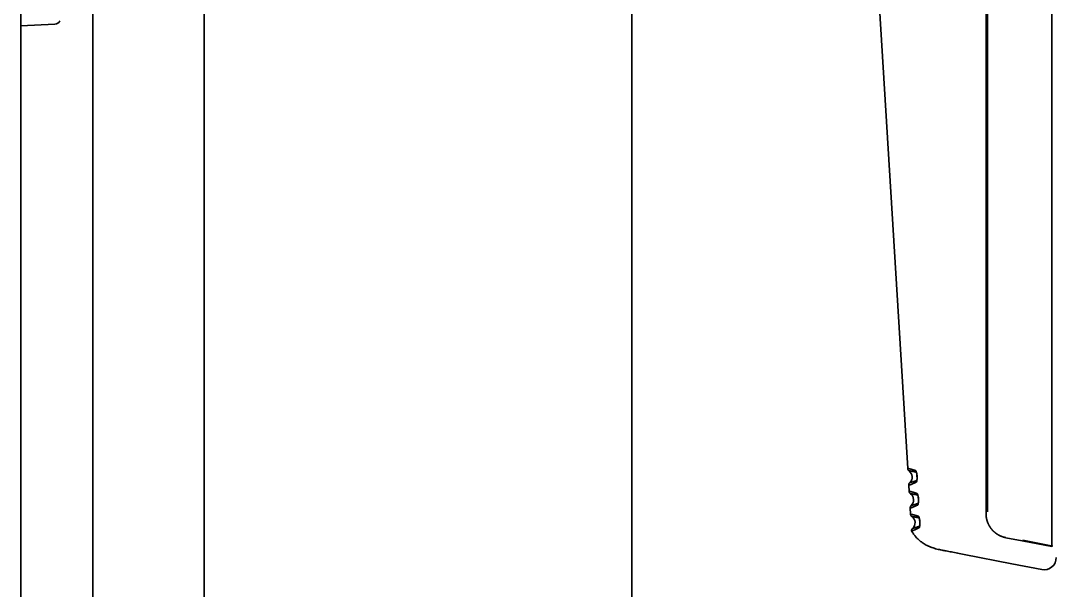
# Model space of a CAD drawing. Header units: inches. Extents: x 786 to 5593, y 691 to 5453.
# Drawn here: x 5423.3 to 5592.8, y 3228.2 to 3321.5 of the extents above; entities that cross this region are included whole.
import ezdxf

# ---------------------------------------------------------------- set-up
doc = ezdxf.new("R2010")
doc.units = ezdxf.units.IN
doc.layers.add('1', color=7, linetype='Continuous', true_color=0xffffff)

msp = doc.modelspace()

# ---------------------------------------------------------------- linework, layer by layer
at = {"layer": '1', "color": 7, "linetype": 'Continuous', "lineweight": 35}
for p, q in [((5453.26, 2811.65), (5453.26, 3926.16)), ((5523.26, 2811.65), (5523.26, 3926.16)), ((5423.26, 2767.25), (5423.26, 3912.86)), ((5435.06, 3881.66), (5435.06, 3221.73)), ((5592.05, 3235.52), (5592.05, 3411.22)), ((5581.49, 3405.51), (5581.49, 3241.09)), ((5581.51, 3405.51), (5581.51, 3241.09)), ((5581.26, 3405.25), (5581.26, 3240.78)), ((5568.44, 3248.17), (5562.84, 3339.83)), ((5428.84, 3320.96), (5423.26, 3320.67)), ((5568.67, 3244.43), (5568.61, 3245.45)), ((5568.9, 3240.68), (5568.84, 3241.71)), ((5584.5, 3236.85), (5587.17, 3236.33)), ((5592.03, 3235.39), (5587.17, 3236.33)), ((5587.28, 3236.42), (5592.17, 3235.45)), ((5577.66, 3234.11), (5585.51, 3232.58)), ((5585.51, 3232.58), (5590.38, 3231.64))]:
    msp.add_line(p, q, dxfattribs=at)
for centre, radius, start, end in [((5428.79, 3321.96), 1, 273, 333.4349), ((5567.93, 3246.77), 1.25, 312.5068, 54.5207), ((5568.16, 3243.03), 1.25, 312.5068, 54.5207), ((5568.39, 3239.29), 1.25, 312.5068, 54.5207), ((5590.76, 3233.6), 2, 259, 0)]:
    msp.add_arc(centre, radius, start, end, dxfattribs=at)
for points, knots in [([(5568.66, 3247.79), (5568.62, 3247.81), (5568.57, 3247.86), (5568.5, 3247.96), (5568.45, 3248.08), (5568.44, 3248.15), (5568.44, 3248.19)], [0, 0, 0, 0, 0.247554, 0.501069, 0.754118, 1, 1, 1, 1]), ([(5568.44, 3248.17), (5568.44, 3248.17), (5568.45, 3248.17), (5568.47, 3248.17), (5568.51, 3248.17), (5568.55, 3248.16), (5568.58, 3248.16), (5568.61, 3248.16), (5568.64, 3248.15), (5568.67, 3248.15), (5568.7, 3248.14), (5568.73, 3248.13), (5568.77, 3248.13), (5568.81, 3248.12), (5568.87, 3248.1), (5568.94, 3248.08), (5569, 3248.07), (5569.05, 3248.05), (5569.11, 3248.04), (5569.16, 3248.02), (5569.22, 3248), (5569.28, 3247.98), (5569.33, 3247.97), (5569.39, 3247.95), (5569.44, 3247.93), (5569.49, 3247.92), (5569.54, 3247.9), (5569.59, 3247.89), (5569.64, 3247.87), (5569.69, 3247.86), (5569.72, 3247.85), (5569.73, 3247.84)], [0, 0, 0, 0, 0.063616, 0.146789, 0.247998, 0.288909, 0.327071, 0.362475, 0.395117, 0.42499, 0.452091, 0.476419, 0.497971, 0.535514, 0.577254, 0.62319, 0.654872, 0.686334, 0.717576, 0.748599, 0.777126, 0.804516, 0.830769, 0.855887, 0.879872, 0.902723, 0.924442, 0.94503, 0.964485, 0.982809, 1, 1, 1, 1]), ([(5568.65, 3247.79), (5568.65, 3247.79), (5568.65, 3247.79), (5568.65, 3247.79), (5568.65, 3247.79), (5568.65, 3247.79), (5568.65, 3247.79), (5568.66, 3247.79), (5568.66, 3247.79), (5568.66, 3247.79), (5568.66, 3247.79), (5568.66, 3247.79), (5568.66, 3247.79), (5568.67, 3247.79), (5568.67, 3247.79), (5568.67, 3247.79), (5568.68, 3247.79), (5568.68, 3247.79), (5568.68, 3247.79), (5568.69, 3247.79), (5568.69, 3247.79), (5568.7, 3247.79), (5568.7, 3247.79), (5568.71, 3247.79), (5568.71, 3247.79), (5568.72, 3247.79), (5568.72, 3247.79), (5568.73, 3247.79), (5568.74, 3247.78), (5568.74, 3247.78), (5568.75, 3247.78), (5568.76, 3247.78), (5568.76, 3247.78), (5568.77, 3247.78), (5568.78, 3247.78), (5568.79, 3247.78), (5568.79, 3247.78), (5568.8, 3247.78), (5568.81, 3247.78), (5568.82, 3247.77), (5568.83, 3247.77), (5568.84, 3247.77), (5568.86, 3247.77), (5568.88, 3247.77), (5568.91, 3247.76), (5568.93, 3247.76), (5568.95, 3247.76), (5568.98, 3247.75), (5569.01, 3247.75), (5569.04, 3247.74), (5569.06, 3247.74), (5569.09, 3247.74), (5569.12, 3247.73), (5569.16, 3247.72), (5569.19, 3247.72), (5569.22, 3247.71), (5569.26, 3247.71), (5569.29, 3247.7), (5569.33, 3247.69), (5569.37, 3247.68), (5569.4, 3247.68), (5569.44, 3247.67), (5569.48, 3247.66), (5569.52, 3247.65), (5569.56, 3247.64), (5569.6, 3247.63), (5569.65, 3247.62), (5569.69, 3247.61), (5569.73, 3247.6), (5569.78, 3247.59), (5569.81, 3247.58), (5569.82, 3247.58)], [0, 0, 0, 0, 0.009914, 0.01984, 0.029779, 0.039731, 0.049695, 0.059673, 0.069662, 0.079665, 0.08968, 0.099708, 0.109748, 0.119802, 0.129868, 0.139946, 0.150037, 0.160141, 0.170258, 0.180387, 0.190529, 0.200683, 0.21085, 0.22103, 0.231222, 0.241427, 0.251645, 0.261875, 0.272118, 0.282373, 0.292641, 0.302922, 0.313215, 0.323521, 0.333839, 0.34417, 0.354514, 0.36487, 0.375239, 0.38562, 0.396014, 0.406421, 0.427901, 0.44931, 0.470645, 0.491909, 0.5131, 0.534218, 0.555264, 0.576238, 0.597139, 0.617967, 0.638724, 0.659408, 0.680019, 0.700558, 0.721025, 0.74142, 0.761743, 0.781993, 0.802171, 0.822277, 0.842311, 0.862274, 0.882164, 0.901982, 0.921729, 0.941404, 0.961008, 0.980539, 1, 1, 1, 1]), ([(5569.73, 3247.84), (5569.73, 3247.84), (5569.74, 3247.84), (5569.74, 3247.84), (5569.74, 3247.84), (5569.75, 3247.84), (5569.75, 3247.83), (5569.75, 3247.83), (5569.75, 3247.83), (5569.76, 3247.82), (5569.76, 3247.82), (5569.76, 3247.82), (5569.77, 3247.81), (5569.77, 3247.81), (5569.77, 3247.81), (5569.78, 3247.8), (5569.78, 3247.8), (5569.78, 3247.79), (5569.78, 3247.79), (5569.79, 3247.78), (5569.8, 3247.76), (5569.81, 3247.74), (5569.82, 3247.71), (5569.83, 3247.69), (5569.84, 3247.66), (5569.85, 3247.62), (5569.86, 3247.58), (5569.88, 3247.52), (5569.9, 3247.41), (5569.92, 3247.28), (5569.94, 3247.17), (5569.94, 3247.1), (5569.95, 3247.04), (5569.95, 3246.98), (5569.96, 3246.94), (5569.96, 3246.88), (5569.96, 3246.8), (5569.97, 3246.68), (5569.97, 3246.57), (5569.97, 3246.46), (5569.96, 3246.38), (5569.96, 3246.31), (5569.95, 3246.25), (5569.94, 3246.2), (5569.93, 3246.15), (5569.93, 3246.11), (5569.92, 3246.07), (5569.91, 3246.05), (5569.9, 3246.02), (5569.89, 3246.01), (5569.89, 3246), (5569.88, 3245.99), (5569.88, 3245.98), (5569.87, 3245.97), (5569.87, 3245.96), (5569.86, 3245.96), (5569.85, 3245.95), (5569.85, 3245.95), (5569.85, 3245.95)], [0, 0, 0, 0, 0.005436, 0.010843, 0.016224, 0.021579, 0.026909, 0.032217, 0.037502, 0.042767, 0.048013, 0.053239, 0.058449, 0.063642, 0.06882, 0.073984, 0.079134, 0.084272, 0.089399, 0.094515, 0.112726, 0.130866, 0.148959, 0.167029, 0.178431, 0.204469, 0.227274, 0.242355, 0.301657, 0.370744, 0.401155, 0.42821, 0.451917, 0.472287, 0.489333, 0.503063, 0.533121, 0.576902, 0.634503, 0.669215, 0.701872, 0.732439, 0.760898, 0.785344, 0.809729, 0.834074, 0.858412, 0.882789, 0.895773, 0.908459, 0.920854, 0.932966, 0.944802, 0.956368, 0.967667, 0.978705, 0.989482, 1, 1, 1, 1]), ([(5569.85, 3245.95), (5569.84, 3245.94), (5569.82, 3245.94), (5569.8, 3245.92), (5569.77, 3245.91), (5569.75, 3245.9), (5569.72, 3245.89), (5569.69, 3245.87), (5569.66, 3245.86), (5569.63, 3245.85), (5569.6, 3245.83), (5569.57, 3245.82), (5569.54, 3245.8), (5569.51, 3245.79), (5569.48, 3245.77), (5569.44, 3245.76), (5569.41, 3245.74), (5569.38, 3245.73), (5569.34, 3245.71), (5569.31, 3245.7), (5569.26, 3245.68), (5569.22, 3245.66), (5569.18, 3245.64), (5569.14, 3245.62), (5569.1, 3245.61), (5569.06, 3245.59), (5569.02, 3245.57), (5568.99, 3245.56), (5568.96, 3245.55), (5568.92, 3245.53), (5568.88, 3245.52), (5568.83, 3245.5), (5568.78, 3245.49), (5568.73, 3245.48), (5568.69, 3245.47), (5568.66, 3245.46), (5568.64, 3245.46), (5568.63, 3245.45), (5568.62, 3245.45), (5568.61, 3245.45), (5568.61, 3245.45), (5568.61, 3245.45), (5568.61, 3245.45), (5568.61, 3245.45)], [0, 0, 0, 0, 0.009664, 0.019825, 0.030484, 0.041639, 0.053291, 0.06544, 0.078086, 0.09123, 0.104871, 0.119008, 0.133643, 0.148775, 0.164403, 0.180528, 0.197148, 0.214265, 0.231877, 0.249984, 0.27514, 0.300204, 0.325175, 0.350052, 0.374834, 0.399349, 0.424084, 0.449039, 0.474212, 0.499602, 0.535236, 0.578001, 0.627884, 0.684879, 0.748984, 0.794417, 0.836578, 0.875469, 0.911095, 0.943458, 0.972557, 0.998392, 1, 1, 1, 1]), ([(5569.91, 3246.22), (5569.9, 3246.22), (5569.88, 3246.21), (5569.86, 3246.2), (5569.84, 3246.19), (5569.81, 3246.18), (5569.79, 3246.17), (5569.77, 3246.17), (5569.74, 3246.16), (5569.72, 3246.15), (5569.7, 3246.14), (5569.68, 3246.13), (5569.66, 3246.12), (5569.63, 3246.11), (5569.61, 3246.11), (5569.59, 3246.1), (5569.57, 3246.09), (5569.55, 3246.08), (5569.53, 3246.08), (5569.51, 3246.07), (5569.49, 3246.06), (5569.47, 3246.05), (5569.45, 3246.05), (5569.43, 3246.04), (5569.41, 3246.03), (5569.39, 3246.03), (5569.37, 3246.02), (5569.36, 3246.02), (5569.34, 3246.01), (5569.32, 3246), (5569.3, 3246), (5569.28, 3245.99), (5569.27, 3245.99), (5569.25, 3245.98), (5569.23, 3245.98), (5569.22, 3245.97), (5569.2, 3245.97), (5569.19, 3245.96), (5569.17, 3245.96), (5569.15, 3245.95), (5569.14, 3245.95), (5569.12, 3245.94), (5569.11, 3245.94), (5569.1, 3245.94), (5569.08, 3245.93), (5569.07, 3245.93), (5569.06, 3245.92), (5569.04, 3245.92), (5569.03, 3245.92), (5569.02, 3245.91), (5569.01, 3245.91), (5568.99, 3245.91), (5568.98, 3245.9), (5568.96, 3245.9), (5568.94, 3245.89), (5568.93, 3245.89), (5568.91, 3245.88), (5568.89, 3245.88), (5568.88, 3245.88), (5568.86, 3245.87), (5568.85, 3245.87), (5568.84, 3245.87), (5568.83, 3245.86), (5568.82, 3245.86), (5568.81, 3245.86), (5568.8, 3245.86), (5568.79, 3245.86), (5568.79, 3245.85), (5568.78, 3245.85), (5568.78, 3245.85), (5568.77, 3245.85), (5568.77, 3245.85), (5568.77, 3245.85), (5568.77, 3245.85), (5568.77, 3245.85)], [0, 0, 0, 0, 0.010633, 0.021283, 0.03195, 0.042635, 0.053337, 0.064056, 0.074792, 0.085546, 0.096317, 0.107105, 0.117911, 0.128734, 0.139574, 0.150432, 0.161307, 0.1722, 0.18311, 0.194037, 0.204982, 0.215944, 0.226924, 0.237921, 0.248936, 0.259968, 0.271017, 0.282084, 0.293169, 0.304271, 0.31539, 0.326527, 0.337681, 0.348853, 0.360042, 0.371249, 0.382473, 0.393715, 0.404975, 0.416252, 0.427546, 0.438858, 0.450187, 0.461534, 0.472899, 0.484281, 0.49568, 0.507097, 0.518532, 0.529984, 0.541453, 0.55294, 0.564445, 0.585465, 0.606457, 0.627421, 0.648358, 0.669267, 0.690148, 0.711001, 0.731826, 0.752623, 0.773392, 0.794134, 0.814847, 0.835532, 0.856189, 0.876818, 0.897419, 0.917992, 0.938536, 0.959052, 0.97954, 1, 1, 1, 1]), ([(5569.82, 3247.58), (5569.82, 3247.58), (5569.83, 3247.57), (5569.83, 3247.57), (5569.83, 3247.57), (5569.83, 3247.57), (5569.83, 3247.57), (5569.84, 3247.57), (5569.84, 3247.56), (5569.84, 3247.56), (5569.84, 3247.56), (5569.85, 3247.56), (5569.85, 3247.55), (5569.85, 3247.55), (5569.85, 3247.54), (5569.86, 3247.54), (5569.86, 3247.54), (5569.86, 3247.53), (5569.86, 3247.53), (5569.87, 3247.52), (5569.87, 3247.52), (5569.87, 3247.51), (5569.87, 3247.51), (5569.88, 3247.5), (5569.88, 3247.49), (5569.88, 3247.49), (5569.89, 3247.48), (5569.89, 3247.47), (5569.89, 3247.47), (5569.89, 3247.46), (5569.9, 3247.45), (5569.9, 3247.45), (5569.9, 3247.44), (5569.9, 3247.43), (5569.91, 3247.42), (5569.91, 3247.41), (5569.91, 3247.41), (5569.91, 3247.4), (5569.92, 3247.39), (5569.92, 3247.38), (5569.92, 3247.37), (5569.93, 3247.33), (5569.94, 3247.26), (5569.96, 3247.15), (5569.98, 3247.03), (5569.99, 3246.9), (5569.99, 3246.78), (5569.99, 3246.66), (5569.99, 3246.54), (5569.98, 3246.47), (5569.98, 3246.43), (5569.97, 3246.41), (5569.97, 3246.39), (5569.97, 3246.37), (5569.96, 3246.36), (5569.96, 3246.34), (5569.96, 3246.33), (5569.95, 3246.32), (5569.95, 3246.3), (5569.95, 3246.29), (5569.94, 3246.28), (5569.94, 3246.27), (5569.94, 3246.26), (5569.93, 3246.25), (5569.93, 3246.25), (5569.92, 3246.24), (5569.92, 3246.23), (5569.91, 3246.23), (5569.91, 3246.22), (5569.91, 3246.22), (5569.91, 3246.22)], [0, 0, 0, 0, 0.006014, 0.012012, 0.017995, 0.023965, 0.029923, 0.035871, 0.041809, 0.04774, 0.053663, 0.059582, 0.065497, 0.07141, 0.077322, 0.083234, 0.089148, 0.095065, 0.100986, 0.106913, 0.112847, 0.11879, 0.124742, 0.130704, 0.136679, 0.142667, 0.148669, 0.154687, 0.160722, 0.166774, 0.172846, 0.178937, 0.18505, 0.191185, 0.197343, 0.203525, 0.209732, 0.215965, 0.222225, 0.228513, 0.234831, 0.241177, 0.306172, 0.369923, 0.434708, 0.503216, 0.570835, 0.634921, 0.698038, 0.762347, 0.774764, 0.787076, 0.799289, 0.81141, 0.823447, 0.835409, 0.847303, 0.859138, 0.870923, 0.882667, 0.894379, 0.906069, 0.917747, 0.929423, 0.941106, 0.952808, 0.964538, 0.976307, 0.988124, 1, 1, 1, 1]), ([(5568.61, 3245.43), (5568.61, 3245.47), (5568.61, 3245.55), (5568.64, 3245.66), (5568.69, 3245.77), (5568.75, 3245.83), (5568.77, 3245.85)], [0, 0, 0, 0, 0.24588, 0.498929, 0.752444, 1, 1, 1, 1]), ([(5568.89, 3244.05), (5568.85, 3244.07), (5568.79, 3244.12), (5568.73, 3244.22), (5568.68, 3244.33), (5568.67, 3244.41), (5568.67, 3244.45)], [0, 0, 0, 0, 0.247554, 0.501069, 0.754118, 1, 1, 1, 1]), ([(5568.67, 3244.43), (5568.67, 3244.43), (5568.67, 3244.43), (5568.68, 3244.43), (5568.7, 3244.43), (5568.74, 3244.43), (5568.78, 3244.42), (5568.81, 3244.42), (5568.84, 3244.41), (5568.87, 3244.41), (5568.91, 3244.4), (5568.94, 3244.4), (5568.97, 3244.39), (5569, 3244.38), (5569.05, 3244.37), (5569.11, 3244.36), (5569.17, 3244.34), (5569.23, 3244.32), (5569.28, 3244.31), (5569.34, 3244.29), (5569.4, 3244.28), (5569.45, 3244.26), (5569.51, 3244.24), (5569.56, 3244.22), (5569.62, 3244.21), (5569.67, 3244.19), (5569.72, 3244.17), (5569.77, 3244.16), (5569.82, 3244.14), (5569.87, 3244.13), (5569.92, 3244.11), (5569.95, 3244.1), (5569.96, 3244.1)], [0, 0, 0, 0, 0.001602, 0.066958, 0.150086, 0.251008, 0.291907, 0.330029, 0.365374, 0.397941, 0.42773, 0.454736, 0.478959, 0.500395, 0.537842, 0.57943, 0.625165, 0.656698, 0.68802, 0.719127, 0.750018, 0.778456, 0.805755, 0.831912, 0.856927, 0.880798, 0.903526, 0.925109, 0.945548, 0.964843, 0.982993, 1, 1, 1, 1]), ([(5568.88, 3244.05), (5568.88, 3244.05), (5568.88, 3244.05), (5568.88, 3244.05), (5568.88, 3244.05), (5568.88, 3244.05), (5568.88, 3244.05), (5568.88, 3244.05), (5568.89, 3244.05), (5568.89, 3244.05), (5568.89, 3244.05), (5568.89, 3244.05), (5568.89, 3244.05), (5568.9, 3244.05), (5568.9, 3244.05), (5568.9, 3244.05), (5568.91, 3244.05), (5568.91, 3244.05), (5568.91, 3244.05), (5568.92, 3244.05), (5568.92, 3244.05), (5568.93, 3244.05), (5568.93, 3244.05), (5568.94, 3244.05), (5568.94, 3244.04), (5568.95, 3244.04), (5568.95, 3244.04), (5568.96, 3244.04), (5568.96, 3244.04), (5568.97, 3244.04), (5568.98, 3244.04), (5568.98, 3244.04), (5568.99, 3244.04), (5569, 3244.04), (5569.01, 3244.04), (5569.02, 3244.04), (5569.02, 3244.03), (5569.03, 3244.03), (5569.04, 3244.03), (5569.05, 3244.03), (5569.06, 3244.03), (5569.07, 3244.03), (5569.09, 3244.03), (5569.11, 3244.02), (5569.13, 3244.02), (5569.16, 3244.02), (5569.18, 3244.01), (5569.21, 3244.01), (5569.24, 3244.01), (5569.26, 3244), (5569.29, 3244), (5569.32, 3243.99), (5569.35, 3243.99), (5569.39, 3243.98), (5569.42, 3243.98), (5569.45, 3243.97), (5569.49, 3243.96), (5569.52, 3243.96), (5569.56, 3243.95), (5569.59, 3243.94), (5569.63, 3243.93), (5569.67, 3243.93), (5569.71, 3243.92), (5569.75, 3243.91), (5569.79, 3243.9), (5569.83, 3243.89), (5569.88, 3243.88), (5569.92, 3243.87), (5569.96, 3243.86), (5570.01, 3243.85), (5570.04, 3243.84), (5570.05, 3243.83)], [0, 0, 0, 0, 0.009915, 0.019843, 0.029783, 0.039737, 0.049702, 0.059681, 0.069672, 0.079675, 0.089691, 0.09972, 0.109762, 0.119816, 0.129882, 0.139961, 0.150053, 0.160158, 0.170275, 0.180404, 0.190546, 0.200701, 0.210868, 0.221048, 0.231241, 0.241446, 0.251663, 0.261894, 0.272136, 0.282391, 0.292659, 0.30294, 0.313232, 0.323538, 0.333856, 0.344186, 0.354529, 0.364885, 0.375253, 0.385633, 0.396026, 0.406432, 0.427893, 0.449284, 0.470603, 0.491852, 0.513029, 0.534135, 0.55517, 0.576133, 0.597026, 0.617848, 0.638598, 0.659278, 0.679887, 0.700424, 0.720891, 0.741286, 0.761611, 0.781865, 0.802048, 0.822161, 0.842203, 0.862174, 0.882074, 0.901904, 0.921664, 0.941353, 0.960972, 0.980521, 1, 1, 1, 1]), ([(5569.96, 3244.1), (5569.96, 3244.1), (5569.96, 3244.1), (5569.97, 3244.1), (5569.97, 3244.09), (5569.97, 3244.09), (5569.98, 3244.09), (5569.98, 3244.09), (5569.98, 3244.08), (5569.99, 3244.08), (5569.99, 3244.08), (5569.99, 3244.08), (5570, 3244.07), (5570, 3244.07), (5570, 3244.06), (5570, 3244.06), (5570.01, 3244.05), (5570.01, 3244.05), (5570.01, 3244.04), (5570.02, 3244.04), (5570.03, 3244.02), (5570.04, 3244), (5570.05, 3243.97), (5570.06, 3243.95), (5570.07, 3243.92), (5570.08, 3243.88), (5570.09, 3243.84), (5570.11, 3243.78), (5570.13, 3243.67), (5570.15, 3243.54), (5570.16, 3243.43), (5570.17, 3243.36), (5570.18, 3243.3), (5570.18, 3243.24), (5570.19, 3243.19), (5570.19, 3243.14), (5570.19, 3243.06), (5570.2, 3242.94), (5570.2, 3242.82), (5570.19, 3242.72), (5570.19, 3242.64), (5570.18, 3242.57), (5570.18, 3242.51), (5570.17, 3242.46), (5570.16, 3242.41), (5570.15, 3242.37), (5570.15, 3242.33), (5570.14, 3242.3), (5570.13, 3242.28), (5570.12, 3242.27), (5570.12, 3242.25), (5570.11, 3242.24), (5570.11, 3242.23), (5570.1, 3242.23), (5570.09, 3242.22), (5570.09, 3242.21), (5570.08, 3242.21), (5570.08, 3242.21), (5570.08, 3242.2)], [0, 0, 0, 0, 0.005436, 0.010843, 0.016224, 0.021579, 0.026909, 0.032217, 0.037502, 0.042767, 0.048013, 0.053239, 0.058449, 0.063642, 0.06882, 0.073984, 0.079134, 0.084272, 0.089399, 0.094515, 0.112726, 0.130866, 0.148959, 0.167029, 0.178431, 0.204469, 0.227274, 0.242355, 0.301657, 0.370744, 0.401155, 0.42821, 0.451917, 0.472287, 0.489333, 0.503063, 0.533121, 0.576902, 0.634503, 0.669215, 0.701872, 0.732439, 0.760898, 0.785344, 0.809729, 0.834074, 0.858412, 0.882789, 0.895773, 0.908459, 0.920854, 0.932966, 0.944802, 0.956368, 0.967667, 0.978705, 0.989482, 1, 1, 1, 1]), ([(5570.05, 3243.83), (5570.05, 3243.83), (5570.05, 3243.83), (5570.06, 3243.83), (5570.06, 3243.83), (5570.06, 3243.83), (5570.06, 3243.83), (5570.07, 3243.82), (5570.07, 3243.82), (5570.07, 3243.82), (5570.07, 3243.82), (5570.08, 3243.81), (5570.08, 3243.81), (5570.08, 3243.81), (5570.08, 3243.8), (5570.09, 3243.8), (5570.09, 3243.79), (5570.09, 3243.79), (5570.09, 3243.78), (5570.1, 3243.78), (5570.1, 3243.77), (5570.1, 3243.77), (5570.1, 3243.76), (5570.11, 3243.76), (5570.11, 3243.75), (5570.11, 3243.74), (5570.11, 3243.74), (5570.12, 3243.73), (5570.12, 3243.72), (5570.12, 3243.72), (5570.12, 3243.71), (5570.13, 3243.7), (5570.13, 3243.69), (5570.13, 3243.69), (5570.13, 3243.68), (5570.14, 3243.67), (5570.14, 3243.66), (5570.14, 3243.65), (5570.14, 3243.65), (5570.15, 3243.64), (5570.15, 3243.63), (5570.16, 3243.59), (5570.17, 3243.52), (5570.19, 3243.41), (5570.21, 3243.28), (5570.22, 3243.16), (5570.22, 3243.03), (5570.22, 3242.91), (5570.22, 3242.8), (5570.21, 3242.73), (5570.2, 3242.68), (5570.2, 3242.66), (5570.2, 3242.65), (5570.2, 3242.63), (5570.19, 3242.62), (5570.19, 3242.6), (5570.19, 3242.59), (5570.18, 3242.57), (5570.18, 3242.56), (5570.18, 3242.55), (5570.17, 3242.54), (5570.17, 3242.53), (5570.16, 3242.52), (5570.16, 3242.51), (5570.16, 3242.5), (5570.15, 3242.5), (5570.15, 3242.49), (5570.14, 3242.49), (5570.14, 3242.48), (5570.14, 3242.48), (5570.13, 3242.48)], [0, 0, 0, 0, 0.006014, 0.012012, 0.017995, 0.023965, 0.029923, 0.035871, 0.041809, 0.04774, 0.053663, 0.059582, 0.065497, 0.07141, 0.077322, 0.083234, 0.089148, 0.095065, 0.100986, 0.106913, 0.112847, 0.11879, 0.124742, 0.130704, 0.136679, 0.142667, 0.148669, 0.154687, 0.160722, 0.166774, 0.172846, 0.178937, 0.18505, 0.191185, 0.197343, 0.203525, 0.209732, 0.215965, 0.222225, 0.228513, 0.234831, 0.241177, 0.306172, 0.369923, 0.434708, 0.503216, 0.570835, 0.634921, 0.698038, 0.762347, 0.774764, 0.787076, 0.799289, 0.81141, 0.823447, 0.835409, 0.847303, 0.859138, 0.870923, 0.882667, 0.894379, 0.906069, 0.917747, 0.929423, 0.941106, 0.952808, 0.964538, 0.976307, 0.988124, 1, 1, 1, 1]), ([(5570.08, 3242.2), (5570.07, 3242.2), (5570.05, 3242.19), (5570.03, 3242.18), (5570, 3242.17), (5569.98, 3242.16), (5569.95, 3242.14), (5569.92, 3242.13), (5569.89, 3242.12), (5569.86, 3242.1), (5569.83, 3242.09), (5569.8, 3242.07), (5569.77, 3242.06), (5569.74, 3242.04), (5569.7, 3242.03), (5569.67, 3242.02), (5569.64, 3242), (5569.6, 3241.98), (5569.57, 3241.97), (5569.53, 3241.95), (5569.49, 3241.93), (5569.45, 3241.91), (5569.4, 3241.9), (5569.36, 3241.88), (5569.32, 3241.86), (5569.29, 3241.85), (5569.25, 3241.83), (5569.22, 3241.82), (5569.18, 3241.8), (5569.15, 3241.79), (5569.1, 3241.78), (5569.06, 3241.76), (5569.01, 3241.75), (5568.96, 3241.73), (5568.92, 3241.72), (5568.89, 3241.72), (5568.87, 3241.71), (5568.86, 3241.71), (5568.85, 3241.71), (5568.84, 3241.71), (5568.84, 3241.71), (5568.84, 3241.71), (5568.84, 3241.71)], [0, 0, 0, 0, 0.009776, 0.020045, 0.030807, 0.042062, 0.05381, 0.06605, 0.078784, 0.092011, 0.10573, 0.119942, 0.134648, 0.149847, 0.165539, 0.181725, 0.198405, 0.215579, 0.233249, 0.251413, 0.276691, 0.301871, 0.326953, 0.351937, 0.376823, 0.401401, 0.426212, 0.451256, 0.476534, 0.502044, 0.537862, 0.580782, 0.630794, 0.687881, 0.752015, 0.797607, 0.839875, 0.878828, 0.914472, 0.946815, 0.975861, 1, 1, 1, 1]), ([(5568.84, 3241.69), (5568.84, 3241.73), (5568.84, 3241.8), (5568.87, 3241.92), (5568.92, 3242.03), (5568.97, 3242.08), (5569, 3242.11)], [0, 0, 0, 0, 0.24588, 0.498929, 0.752444, 1, 1, 1, 1]), ([(5570.13, 3242.48), (5570.13, 3242.48), (5570.11, 3242.47), (5570.09, 3242.46), (5570.06, 3242.45), (5570.04, 3242.44), (5570.02, 3242.43), (5570, 3242.42), (5569.97, 3242.41), (5569.95, 3242.4), (5569.93, 3242.4), (5569.91, 3242.39), (5569.89, 3242.38), (5569.86, 3242.37), (5569.84, 3242.36), (5569.82, 3242.36), (5569.8, 3242.35), (5569.78, 3242.34), (5569.76, 3242.33), (5569.74, 3242.33), (5569.72, 3242.32), (5569.7, 3242.31), (5569.68, 3242.3), (5569.66, 3242.3), (5569.64, 3242.29), (5569.62, 3242.29), (5569.6, 3242.28), (5569.58, 3242.27), (5569.57, 3242.27), (5569.55, 3242.26), (5569.53, 3242.26), (5569.51, 3242.25), (5569.5, 3242.24), (5569.48, 3242.24), (5569.46, 3242.23), (5569.45, 3242.23), (5569.43, 3242.22), (5569.41, 3242.22), (5569.4, 3242.21), (5569.38, 3242.21), (5569.37, 3242.2), (5569.35, 3242.2), (5569.34, 3242.2), (5569.33, 3242.19), (5569.31, 3242.19), (5569.3, 3242.18), (5569.29, 3242.18), (5569.27, 3242.18), (5569.26, 3242.17), (5569.25, 3242.17), (5569.23, 3242.17), (5569.22, 3242.16), (5569.21, 3242.16), (5569.19, 3242.16), (5569.17, 3242.15), (5569.15, 3242.15), (5569.14, 3242.14), (5569.12, 3242.14), (5569.11, 3242.13), (5569.09, 3242.13), (5569.08, 3242.13), (5569.07, 3242.12), (5569.06, 3242.12), (5569.05, 3242.12), (5569.04, 3242.12), (5569.03, 3242.11), (5569.02, 3242.11), (5569.02, 3242.11), (5569.01, 3242.11), (5569.01, 3242.11), (5569, 3242.11), (5569, 3242.11), (5569, 3242.11), (5569, 3242.11), (5569, 3242.11)], [0, 0, 0, 0, 0.010623, 0.021263, 0.031921, 0.042596, 0.05329, 0.064001, 0.074729, 0.085476, 0.09624, 0.107021, 0.117821, 0.128638, 0.139473, 0.150326, 0.161197, 0.172085, 0.182992, 0.193916, 0.204858, 0.215817, 0.226795, 0.23779, 0.248804, 0.259835, 0.270884, 0.281951, 0.293035, 0.304138, 0.315259, 0.326397, 0.337553, 0.348727, 0.35992, 0.37113, 0.382357, 0.393603, 0.404867, 0.416149, 0.427448, 0.438766, 0.450101, 0.461454, 0.472826, 0.484215, 0.495622, 0.507047, 0.51849, 0.529951, 0.54143, 0.552926, 0.564441, 0.585467, 0.606465, 0.627434, 0.648375, 0.669288, 0.690172, 0.711027, 0.731855, 0.752653, 0.773423, 0.794165, 0.814877, 0.835562, 0.856217, 0.876844, 0.897442, 0.918011, 0.938552, 0.959063, 0.979546, 1, 1, 1, 1]), ([(5570.08, 3242.23), (5570.08, 3242.27), (5570.08, 3242.36), (5570.11, 3242.44), (5570.13, 3242.48)], [0, 0, 0, 0, 0.432011, 1, 1, 1, 1]), ([(5569.11, 3240.3), (5569.08, 3240.33), (5569.02, 3240.38), (5568.95, 3240.48), (5568.91, 3240.59), (5568.9, 3240.67), (5568.9, 3240.71)], [0, 0, 0, 0, 0.247554, 0.501069, 0.754118, 1, 1, 1, 1]), ([(5568.9, 3240.68), (5568.9, 3240.68), (5568.9, 3240.68), (5568.91, 3240.68), (5568.93, 3240.68), (5568.97, 3240.68), (5569.01, 3240.68), (5569.04, 3240.67), (5569.07, 3240.67), (5569.1, 3240.66), (5569.13, 3240.66), (5569.17, 3240.65), (5569.19, 3240.65), (5569.23, 3240.64), (5569.27, 3240.63), (5569.33, 3240.61), (5569.4, 3240.6), (5569.46, 3240.58), (5569.51, 3240.57), (5569.57, 3240.55), (5569.62, 3240.53), (5569.68, 3240.51), (5569.74, 3240.5), (5569.79, 3240.48), (5569.85, 3240.46), (5569.9, 3240.45), (5569.95, 3240.43), (5570, 3240.42), (5570.05, 3240.4), (5570.1, 3240.38), (5570.15, 3240.37), (5570.18, 3240.36), (5570.19, 3240.36)], [0, 0, 0, 0, 0.001602, 0.066958, 0.150086, 0.251008, 0.291907, 0.330029, 0.365374, 0.397941, 0.42773, 0.454736, 0.478959, 0.500395, 0.537842, 0.57943, 0.625165, 0.656698, 0.68802, 0.719127, 0.750018, 0.778456, 0.805755, 0.831912, 0.856927, 0.880798, 0.903526, 0.925109, 0.945548, 0.964843, 0.982993, 1, 1, 1, 1]), ([(5569.11, 3240.31), (5569.11, 3240.31), (5569.11, 3240.31), (5569.11, 3240.31), (5569.11, 3240.31), (5569.11, 3240.31), (5569.11, 3240.31), (5569.11, 3240.31), (5569.11, 3240.31), (5569.12, 3240.31), (5569.12, 3240.31), (5569.12, 3240.31), (5569.12, 3240.31), (5569.12, 3240.31), (5569.13, 3240.31), (5569.13, 3240.31), (5569.13, 3240.31), (5569.14, 3240.3), (5569.14, 3240.3), (5569.15, 3240.3), (5569.15, 3240.3), (5569.15, 3240.3), (5569.16, 3240.3), (5569.16, 3240.3), (5569.17, 3240.3), (5569.17, 3240.3), (5569.18, 3240.3), (5569.19, 3240.3), (5569.19, 3240.3), (5569.2, 3240.3), (5569.21, 3240.3), (5569.21, 3240.3), (5569.22, 3240.3), (5569.23, 3240.29), (5569.24, 3240.29), (5569.24, 3240.29), (5569.25, 3240.29), (5569.26, 3240.29), (5569.27, 3240.29), (5569.28, 3240.29), (5569.29, 3240.29), (5569.3, 3240.29), (5569.32, 3240.28), (5569.34, 3240.28), (5569.36, 3240.28), (5569.39, 3240.27), (5569.41, 3240.27), (5569.44, 3240.27), (5569.46, 3240.26), (5569.49, 3240.26), (5569.52, 3240.25), (5569.55, 3240.25), (5569.58, 3240.24), (5569.61, 3240.24), (5569.65, 3240.23), (5569.68, 3240.23), (5569.72, 3240.22), (5569.75, 3240.21), (5569.79, 3240.21), (5569.82, 3240.2), (5569.86, 3240.19), (5569.9, 3240.18), (5569.94, 3240.17), (5569.98, 3240.16), (5570.02, 3240.16), (5570.06, 3240.15), (5570.1, 3240.14), (5570.15, 3240.12), (5570.19, 3240.11), (5570.24, 3240.1), (5570.27, 3240.09), (5570.28, 3240.09)], [0, 0, 0, 0, 0.009915, 0.019843, 0.029783, 0.039737, 0.049702, 0.059681, 0.069672, 0.079675, 0.089691, 0.09972, 0.109762, 0.119816, 0.129882, 0.139961, 0.150053, 0.160158, 0.170275, 0.180404, 0.190546, 0.200701, 0.210868, 0.221048, 0.231241, 0.241446, 0.251663, 0.261894, 0.272136, 0.282391, 0.292659, 0.30294, 0.313232, 0.323538, 0.333856, 0.344186, 0.354529, 0.364885, 0.375253, 0.385633, 0.396026, 0.406432, 0.427893, 0.449284, 0.470603, 0.491852, 0.513029, 0.534135, 0.55517, 0.576133, 0.597026, 0.617848, 0.638598, 0.659278, 0.679887, 0.700424, 0.720891, 0.741286, 0.761611, 0.781865, 0.802048, 0.822161, 0.842203, 0.862174, 0.882074, 0.901904, 0.921664, 0.941353, 0.960972, 0.980521, 1, 1, 1, 1]), ([(5570.19, 3240.36), (5570.19, 3240.36), (5570.19, 3240.35), (5570.2, 3240.35), (5570.2, 3240.35), (5570.2, 3240.35), (5570.21, 3240.35), (5570.21, 3240.34), (5570.21, 3240.34), (5570.22, 3240.34), (5570.22, 3240.34), (5570.22, 3240.33), (5570.22, 3240.33), (5570.23, 3240.32), (5570.23, 3240.32), (5570.23, 3240.32), (5570.24, 3240.31), (5570.24, 3240.31), (5570.24, 3240.3), (5570.25, 3240.29), (5570.26, 3240.28), (5570.27, 3240.25), (5570.28, 3240.23), (5570.29, 3240.2), (5570.3, 3240.17), (5570.31, 3240.14), (5570.32, 3240.1), (5570.34, 3240.03), (5570.36, 3239.93), (5570.38, 3239.8), (5570.39, 3239.69), (5570.4, 3239.62), (5570.41, 3239.55), (5570.41, 3239.5), (5570.42, 3239.45), (5570.42, 3239.4), (5570.42, 3239.32), (5570.43, 3239.2), (5570.43, 3239.08), (5570.42, 3238.97), (5570.42, 3238.9), (5570.41, 3238.83), (5570.41, 3238.77), (5570.4, 3238.71), (5570.39, 3238.67), (5570.38, 3238.63), (5570.37, 3238.59), (5570.37, 3238.56), (5570.36, 3238.54), (5570.35, 3238.52), (5570.35, 3238.51), (5570.34, 3238.5), (5570.34, 3238.49), (5570.33, 3238.48), (5570.32, 3238.48), (5570.32, 3238.47), (5570.31, 3238.46), (5570.31, 3238.46), (5570.31, 3238.46)], [0, 0, 0, 0, 0.005436, 0.010843, 0.016224, 0.021579, 0.026909, 0.032217, 0.037502, 0.042767, 0.048013, 0.053239, 0.058449, 0.063642, 0.06882, 0.073984, 0.079134, 0.084272, 0.089399, 0.094515, 0.112726, 0.130866, 0.148959, 0.167029, 0.178431, 0.204469, 0.227274, 0.242355, 0.301657, 0.370744, 0.401155, 0.42821, 0.451917, 0.472287, 0.489333, 0.503063, 0.533121, 0.576902, 0.634503, 0.669215, 0.701872, 0.732439, 0.760898, 0.785344, 0.809729, 0.834074, 0.858412, 0.882789, 0.895773, 0.908459, 0.920854, 0.932966, 0.944802, 0.956368, 0.967667, 0.978705, 0.989482, 1, 1, 1, 1]), ([(5570.28, 3240.09), (5570.28, 3240.09), (5570.28, 3240.09), (5570.29, 3240.09), (5570.29, 3240.09), (5570.29, 3240.08), (5570.29, 3240.08), (5570.3, 3240.08), (5570.3, 3240.08), (5570.3, 3240.08), (5570.3, 3240.07), (5570.3, 3240.07), (5570.31, 3240.07), (5570.31, 3240.06), (5570.31, 3240.06), (5570.31, 3240.05), (5570.32, 3240.05), (5570.32, 3240.05), (5570.32, 3240.04), (5570.32, 3240.04), (5570.33, 3240.03), (5570.33, 3240.03), (5570.33, 3240.02), (5570.34, 3240.01), (5570.34, 3240.01), (5570.34, 3240), (5570.34, 3239.99), (5570.35, 3239.99), (5570.35, 3239.98), (5570.35, 3239.97), (5570.35, 3239.97), (5570.36, 3239.96), (5570.36, 3239.95), (5570.36, 3239.94), (5570.36, 3239.94), (5570.37, 3239.93), (5570.37, 3239.92), (5570.37, 3239.91), (5570.37, 3239.9), (5570.38, 3239.89), (5570.38, 3239.88), (5570.39, 3239.85), (5570.4, 3239.77), (5570.42, 3239.66), (5570.44, 3239.54), (5570.45, 3239.42), (5570.45, 3239.29), (5570.45, 3239.17), (5570.45, 3239.06), (5570.44, 3238.98), (5570.43, 3238.94), (5570.43, 3238.92), (5570.43, 3238.9), (5570.42, 3238.89), (5570.42, 3238.87), (5570.42, 3238.86), (5570.42, 3238.84), (5570.41, 3238.83), (5570.41, 3238.82), (5570.4, 3238.81), (5570.4, 3238.79), (5570.4, 3238.78), (5570.39, 3238.78), (5570.39, 3238.77), (5570.39, 3238.76), (5570.38, 3238.75), (5570.38, 3238.75), (5570.37, 3238.74), (5570.37, 3238.74), (5570.37, 3238.74), (5570.36, 3238.74)], [0, 0, 0, 0, 0.006014, 0.012012, 0.017995, 0.023965, 0.029923, 0.035871, 0.041809, 0.04774, 0.053663, 0.059582, 0.065497, 0.07141, 0.077322, 0.083234, 0.089148, 0.095065, 0.100986, 0.106913, 0.112847, 0.11879, 0.124742, 0.130704, 0.136679, 0.142667, 0.148669, 0.154687, 0.160722, 0.166774, 0.172846, 0.178937, 0.18505, 0.191185, 0.197343, 0.203525, 0.209732, 0.215965, 0.222225, 0.228513, 0.234831, 0.241177, 0.306172, 0.369923, 0.434708, 0.503216, 0.570835, 0.634921, 0.698038, 0.762347, 0.774764, 0.787076, 0.799289, 0.81141, 0.823447, 0.835409, 0.847303, 0.859138, 0.870923, 0.882667, 0.894379, 0.906069, 0.917747, 0.929423, 0.941106, 0.952808, 0.964538, 0.976307, 0.988124, 1, 1, 1, 1]), ([(5584.5, 3236.85), (5584.49, 3236.86), (5584.46, 3236.86), (5584.43, 3236.87), (5584.4, 3236.87), (5584.37, 3236.88), (5584.34, 3236.89), (5584.3, 3236.9), (5584.27, 3236.91), (5584.24, 3236.91), (5584.21, 3236.92), (5584.18, 3236.93), (5584.15, 3236.94), (5584.12, 3236.95), (5584.09, 3236.96), (5584.05, 3236.97), (5584.02, 3236.98), (5583.99, 3236.99), (5583.96, 3237), (5583.93, 3237.01), (5583.9, 3237.02), (5583.87, 3237.03), (5583.84, 3237.04), (5583.81, 3237.05), (5583.78, 3237.06), (5583.75, 3237.08), (5583.72, 3237.09), (5583.7, 3237.1), (5583.67, 3237.11), (5583.64, 3237.12), (5583.61, 3237.14), (5583.58, 3237.15), (5583.55, 3237.16), (5583.52, 3237.18), (5583.5, 3237.19), (5583.47, 3237.21), (5583.44, 3237.22), (5583.41, 3237.23), (5583.39, 3237.25), (5583.36, 3237.26), (5583.33, 3237.28), (5583.3, 3237.29), (5583.28, 3237.31), (5583.25, 3237.32), (5583.22, 3237.34), (5583.2, 3237.35), (5583.17, 3237.37), (5583.15, 3237.39), (5583.12, 3237.4), (5583.09, 3237.42), (5583.07, 3237.43), (5583.04, 3237.45), (5583.02, 3237.47), (5582.99, 3237.49), (5582.97, 3237.5), (5582.94, 3237.52), (5582.92, 3237.54), (5582.9, 3237.56), (5582.87, 3237.57), (5582.85, 3237.59), (5582.82, 3237.61), (5582.8, 3237.63), (5582.78, 3237.65), (5582.75, 3237.66), (5582.73, 3237.68), (5582.71, 3237.7), (5582.68, 3237.72), (5582.66, 3237.74), (5582.64, 3237.76), (5582.62, 3237.78), (5582.6, 3237.8), (5582.57, 3237.82), (5582.55, 3237.84), (5582.53, 3237.86), (5582.51, 3237.88), (5582.49, 3237.9), (5582.47, 3237.92), (5582.45, 3237.94), (5582.43, 3237.96), (5582.41, 3237.98), (5582.39, 3238), (5582.37, 3238.02), (5582.35, 3238.04), (5582.33, 3238.06), (5582.31, 3238.08), (5582.29, 3238.1), (5582.27, 3238.12), (5582.25, 3238.14), (5582.23, 3238.17), (5582.21, 3238.19), (5582.2, 3238.21), (5582.18, 3238.23), (5582.16, 3238.25), (5582.14, 3238.27), (5582.13, 3238.3), (5582.11, 3238.32), (5582.09, 3238.34), (5582.07, 3238.36), (5582.06, 3238.38), (5582.04, 3238.41), (5582.02, 3238.43), (5582.01, 3238.45), (5581.99, 3238.47), (5581.98, 3238.5), (5581.96, 3238.52), (5581.95, 3238.54), (5581.93, 3238.56), (5581.92, 3238.59), (5581.9, 3238.61), (5581.89, 3238.63), (5581.87, 3238.66), (5581.86, 3238.68), (5581.84, 3238.7), (5581.83, 3238.72), (5581.82, 3238.75), (5581.8, 3238.77), (5581.79, 3238.79), (5581.78, 3238.82), (5581.76, 3238.84), (5581.75, 3238.86), (5581.74, 3238.89), (5581.72, 3238.91), (5581.71, 3238.93), (5581.7, 3238.96), (5581.69, 3238.98), (5581.68, 3239), (5581.66, 3239.03), (5581.65, 3239.05), (5581.64, 3239.08), (5581.63, 3239.1), (5581.62, 3239.12), (5581.61, 3239.15), (5581.6, 3239.17), (5581.59, 3239.19), (5581.58, 3239.22), (5581.57, 3239.24), (5581.56, 3239.26), (5581.55, 3239.29), (5581.54, 3239.31), (5581.53, 3239.34), (5581.52, 3239.36), (5581.51, 3239.38), (5581.5, 3239.41), (5581.49, 3239.43), (5581.49, 3239.46), (5581.48, 3239.48), (5581.47, 3239.5), (5581.46, 3239.53), (5581.45, 3239.55), (5581.45, 3239.57), (5581.44, 3239.6), (5581.43, 3239.62), (5581.42, 3239.65), (5581.42, 3239.67), (5581.41, 3239.69), (5581.4, 3239.72), (5581.4, 3239.74), (5581.39, 3239.76), (5581.38, 3239.79), (5581.38, 3239.81), (5581.37, 3239.84), (5581.37, 3239.86), (5581.36, 3239.88), (5581.36, 3239.91), (5581.35, 3239.93), (5581.35, 3239.95), (5581.34, 3239.98), (5581.34, 3240), (5581.33, 3240.02), (5581.33, 3240.05), (5581.32, 3240.07), (5581.32, 3240.1), (5581.31, 3240.12), (5581.31, 3240.14), (5581.31, 3240.17), (5581.3, 3240.19), (5581.3, 3240.21), (5581.3, 3240.24), (5581.29, 3240.26), (5581.29, 3240.28), (5581.29, 3240.3), (5581.29, 3240.33), (5581.28, 3240.35), (5581.28, 3240.37), (5581.28, 3240.4), (5581.28, 3240.42), (5581.27, 3240.44), (5581.27, 3240.47), (5581.27, 3240.49), (5581.27, 3240.51), (5581.27, 3240.53), (5581.27, 3240.56), (5581.26, 3240.58), (5581.26, 3240.6), (5581.26, 3240.62), (5581.26, 3240.65), (5581.26, 3240.67), (5581.26, 3240.69), (5581.26, 3240.71), (5581.26, 3240.74), (5581.26, 3240.76), (5581.26, 3240.77), (5581.26, 3240.78)], [0, 0, 0, 0, 0.005975, 0.01194, 0.017896, 0.023841, 0.029777, 0.035703, 0.041619, 0.047525, 0.053422, 0.059309, 0.065186, 0.071053, 0.07691, 0.082758, 0.088595, 0.094423, 0.100242, 0.10605, 0.111848, 0.117637, 0.123416, 0.129185, 0.134945, 0.140694, 0.146434, 0.152164, 0.157884, 0.163594, 0.169295, 0.174985, 0.180666, 0.186337, 0.191999, 0.19765, 0.203292, 0.208924, 0.214546, 0.220158, 0.225761, 0.231353, 0.236936, 0.242509, 0.248073, 0.253626, 0.25917, 0.264704, 0.270228, 0.275742, 0.281247, 0.286741, 0.292226, 0.297701, 0.303166, 0.308622, 0.314068, 0.319504, 0.32493, 0.330346, 0.335752, 0.341149, 0.346536, 0.351913, 0.35728, 0.362638, 0.367986, 0.373323, 0.378651, 0.38397, 0.389278, 0.394577, 0.399866, 0.405145, 0.410414, 0.415674, 0.420923, 0.426163, 0.431393, 0.436614, 0.441824, 0.447025, 0.452216, 0.457397, 0.462568, 0.46773, 0.472881, 0.478023, 0.483155, 0.488278, 0.49339, 0.498493, 0.503586, 0.508669, 0.513742, 0.518806, 0.52386, 0.528904, 0.533938, 0.538962, 0.543977, 0.548981, 0.553976, 0.558961, 0.563937, 0.568902, 0.573858, 0.578804, 0.58374, 0.588667, 0.593583, 0.59849, 0.603387, 0.608274, 0.613152, 0.618019, 0.622877, 0.627725, 0.632563, 0.637392, 0.64221, 0.647019, 0.651818, 0.656607, 0.661387, 0.666156, 0.670916, 0.675666, 0.680407, 0.685137, 0.689858, 0.694569, 0.69927, 0.703961, 0.708643, 0.713314, 0.717976, 0.722628, 0.727271, 0.731903, 0.736526, 0.741139, 0.745742, 0.750335, 0.754919, 0.759493, 0.764057, 0.768611, 0.773155, 0.77769, 0.782215, 0.78673, 0.791235, 0.795731, 0.800216, 0.804692, 0.809158, 0.813614, 0.818061, 0.822498, 0.826925, 0.831342, 0.835749, 0.840147, 0.844534, 0.848912, 0.85328, 0.857639, 0.861987, 0.866326, 0.870655, 0.874974, 0.879284, 0.883584, 0.887873, 0.892154, 0.896424, 0.900684, 0.904935, 0.909176, 0.913407, 0.917628, 0.92184, 0.926042, 0.930234, 0.934416, 0.938588, 0.942751, 0.946904, 0.951047, 0.95518, 0.959303, 0.963417, 0.967521, 0.971615, 0.9757, 0.979774, 0.983839, 0.987894, 0.991939, 0.995974, 1, 1, 1, 1]), ([(5570.31, 3238.46), (5570.3, 3238.46), (5570.28, 3238.45), (5570.26, 3238.44), (5570.23, 3238.43), (5570.21, 3238.41), (5570.18, 3238.4), (5570.15, 3238.39), (5570.12, 3238.37), (5570.09, 3238.36), (5570.06, 3238.35), (5570.03, 3238.33), (5570, 3238.32), (5569.97, 3238.3), (5569.93, 3238.29), (5569.9, 3238.27), (5569.87, 3238.26), (5569.83, 3238.24), (5569.8, 3238.23), (5569.76, 3238.21), (5569.72, 3238.19), (5569.68, 3238.17), (5569.63, 3238.15), (5569.59, 3238.14), (5569.55, 3238.12), (5569.52, 3238.1), (5569.48, 3238.09), (5569.44, 3238.07), (5569.41, 3238.06), (5569.37, 3238.05), (5569.33, 3238.03), (5569.29, 3238.02), (5569.24, 3238), (5569.19, 3237.99), (5569.15, 3237.98), (5569.12, 3237.97), (5569.1, 3237.97), (5569.09, 3237.97), (5569.08, 3237.97), (5569.07, 3237.97), (5569.07, 3237.97), (5569.07, 3237.97), (5569.07, 3237.97)], [0, 0, 0, 0, 0.009776, 0.020045, 0.030807, 0.042062, 0.05381, 0.06605, 0.078784, 0.092011, 0.10573, 0.119942, 0.134648, 0.149847, 0.165539, 0.181725, 0.198405, 0.215579, 0.233249, 0.251413, 0.276691, 0.301871, 0.326953, 0.351937, 0.376823, 0.401401, 0.426212, 0.451256, 0.476534, 0.502044, 0.537862, 0.580782, 0.630794, 0.687881, 0.752015, 0.797607, 0.839875, 0.878828, 0.914472, 0.946815, 0.975861, 1, 1, 1, 1]), ([(5569.07, 3237.94), (5569.07, 3237.98), (5569.07, 3238.06), (5569.09, 3238.18), (5569.15, 3238.28), (5569.2, 3238.34), (5569.23, 3238.37)], [0, 0, 0, 0, 0.24588, 0.498929, 0.752444, 1, 1, 1, 1]), ([(5570.36, 3238.74), (5570.36, 3238.73), (5570.34, 3238.73), (5570.32, 3238.72), (5570.29, 3238.71), (5570.27, 3238.7), (5570.25, 3238.69), (5570.23, 3238.68), (5570.2, 3238.67), (5570.18, 3238.66), (5570.16, 3238.65), (5570.14, 3238.64), (5570.11, 3238.64), (5570.09, 3238.63), (5570.07, 3238.62), (5570.05, 3238.61), (5570.03, 3238.6), (5570.01, 3238.6), (5569.99, 3238.59), (5569.97, 3238.58), (5569.95, 3238.58), (5569.93, 3238.57), (5569.91, 3238.56), (5569.89, 3238.56), (5569.87, 3238.55), (5569.85, 3238.54), (5569.83, 3238.54), (5569.81, 3238.53), (5569.8, 3238.52), (5569.78, 3238.52), (5569.76, 3238.51), (5569.74, 3238.51), (5569.73, 3238.5), (5569.71, 3238.5), (5569.69, 3238.49), (5569.68, 3238.49), (5569.66, 3238.48), (5569.64, 3238.48), (5569.63, 3238.47), (5569.61, 3238.47), (5569.6, 3238.46), (5569.58, 3238.46), (5569.57, 3238.45), (5569.55, 3238.45), (5569.54, 3238.45), (5569.53, 3238.44), (5569.51, 3238.44), (5569.5, 3238.43), (5569.49, 3238.43), (5569.48, 3238.43), (5569.46, 3238.42), (5569.45, 3238.42), (5569.44, 3238.42), (5569.42, 3238.41), (5569.4, 3238.41), (5569.38, 3238.4), (5569.37, 3238.4), (5569.35, 3238.39), (5569.33, 3238.39), (5569.32, 3238.39), (5569.31, 3238.38), (5569.3, 3238.38), (5569.28, 3238.38), (5569.27, 3238.38), (5569.27, 3238.37), (5569.26, 3238.37), (5569.25, 3238.37), (5569.24, 3238.37), (5569.24, 3238.37), (5569.24, 3238.37), (5569.23, 3238.37), (5569.23, 3238.37), (5569.23, 3238.37), (5569.23, 3238.37), (5569.23, 3238.37)], [0, 0, 0, 0, 0.010623, 0.021263, 0.031921, 0.042596, 0.05329, 0.064001, 0.074729, 0.085476, 0.09624, 0.107021, 0.117821, 0.128638, 0.139473, 0.150326, 0.161197, 0.172085, 0.182992, 0.193916, 0.204858, 0.215817, 0.226795, 0.23779, 0.248804, 0.259835, 0.270884, 0.281951, 0.293035, 0.304138, 0.315259, 0.326397, 0.337553, 0.348727, 0.35992, 0.37113, 0.382357, 0.393603, 0.404867, 0.416149, 0.427448, 0.438766, 0.450101, 0.461454, 0.472826, 0.484215, 0.495622, 0.507047, 0.51849, 0.529951, 0.54143, 0.552926, 0.564441, 0.585467, 0.606465, 0.627434, 0.648375, 0.669288, 0.690172, 0.711027, 0.731855, 0.752653, 0.773423, 0.794165, 0.814877, 0.835562, 0.856217, 0.876844, 0.897442, 0.918011, 0.938552, 0.959063, 0.979546, 1, 1, 1, 1]), ([(5570.31, 3238.49), (5570.3, 3238.53), (5570.31, 3238.61), (5570.34, 3238.69), (5570.36, 3238.74)], [0, 0, 0, 0, 0.432011, 1, 1, 1, 1])]:
    msp.add_open_spline(points, degree=3, knots=knots, dxfattribs=at)
for points, degree in [([(5573.63, 3234.89), (5570.41, 3235.57), (5569.07, 3237.96)], 2), ([(5573.63, 3234.89), (5573.74, 3234.87), (5574.04, 3234.81), (5574.73, 3234.68), (5575.59, 3234.51), (5576.6, 3234.32), (5577.29, 3234.18), (5577.66, 3234.11)], 3)]:
    msp.add_open_spline(points, degree=degree, dxfattribs=at)

doc.saveas('drawing.dxf')
